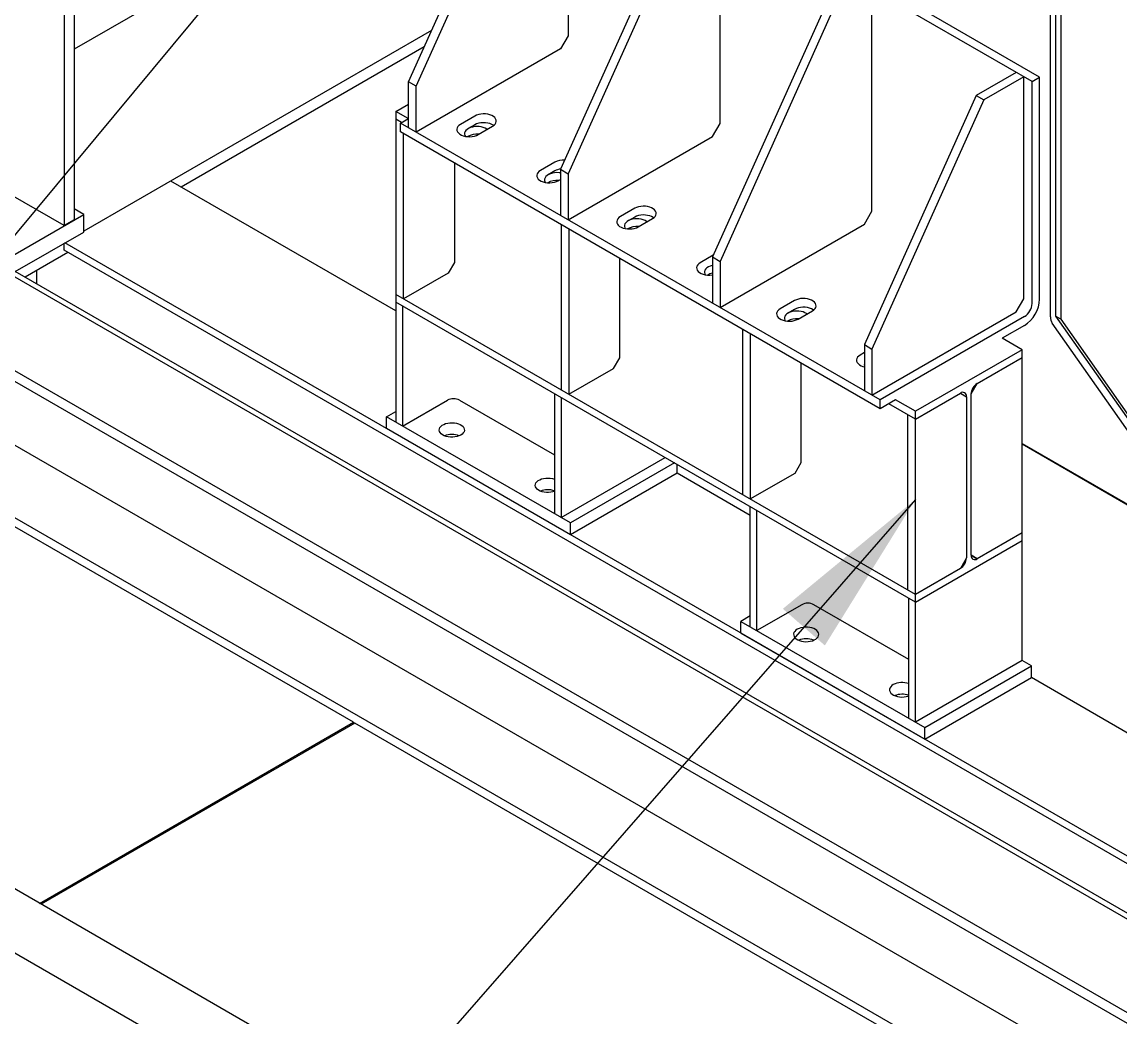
# Model space of a CAD drawing. Header units: millimetres. Extents: x 1293 to 41893, y 1011 to 26911.
# Drawn here: x 4642 to 5289, y 21963 to 22550 of the extents above; entities that cross this region are included whole.
import ezdxf

# ---------------------------------------------------------------- set-up
doc = ezdxf.new("R2010")
doc.units = ezdxf.units.MM
doc.header["$LTSCALE"] = 50
doc.layers.add('CAPA_1', color=7, linetype='Continuous')
doc.layers.add('STRUC', color=4, linetype='Continuous')
doc.dimstyles.new('SLDDIMSTYLE2', dxfattribs={"dimtxt": 0.18, "dimasz": 30.769231, "dimexe": 0, "dimexo": 0.0625, "dimgap": 0, "dimtad": 0, "dimtih": 1, "dimtoh": 1, "dimdec": 0, "dimrnd": 1e-09, "dimzin": 0, "dimdsep": 46, "dimtxsty": 'Standard', "dimblk1": 'DOT', "dimblk2": 'DOT', "dimsah": 1, "dimcen": 0.09, "dimadec": 0, "dimazin": 0, "dimtfac": 30.769231, "dimtdec": 0, "dimtofl": 0, "dimtmove": 0, "dimatfit": 3, "dimldrblk": 'DOT', "dimfxl": 1, "dimfrac": 2, "dimtolj": 1, "dimtzin": 0, "dimarcsym": 0})
doc.dimstyles.new('SLDDIMSTYLE3', dxfattribs={"dimtxt": 0.18, "dimasz": 100, "dimexe": 0, "dimexo": 0.0625, "dimgap": 0, "dimtad": 0, "dimtih": 1, "dimtoh": 1, "dimdec": 0, "dimrnd": 1e-09, "dimzin": 0, "dimdsep": 46, "dimtxsty": 'Standard', "dimsah": 1, "dimcen": 0.09, "dimadec": 0, "dimazin": 0, "dimtfac": 100, "dimtdec": 0, "dimtofl": 0, "dimtmove": 0, "dimatfit": 3, "dimfxl": 1, "dimfrac": 2, "dimtolj": 1, "dimtzin": 0, "dimarcsym": 0})

# ---------------------------------------------------------------- blocks, each defined once
blk = doc.blocks.new('_Dot')
at = {"color": 0, "linetype": 'ByBlock', "lineweight": -2}
blk.add_line((-0.5, 0), (-1, 0), dxfattribs=at)
at = {"color": 0, "linetype": 'ByBlock', "const_width": 0.5}
blk.add_lwpolyline([(-0.25, 0, 1), (0.25, 0, 1)], format="xyb", close=True, dxfattribs=at)

msp = doc.modelspace()

# ---------------------------------------------------------------- linework, layer by layer
at = {"color": 7, "linetype": 'Continuous', "lineweight": 25}
for p, q in [((5248.2225643, 22376.4256773), (5248.2225643, 22981.2641118)), ((5251.215983, 22976.0793585), (5251.215983, 22376.7644154)), ((5254.2094017, 22970.8946052), (5254.2094017, 22375.0363515)), ((4672.4598675, 22937.5977217), (4672.4598675, 22433.6773505)), ((4666.5201705, 22934.1688076), (4666.5201705, 22430.2484364)), ((5237.2977645, 22515.2714553), (4954.4550521, 22678.5530777)), ((5241.7878926, 22517.8635511), (4958.9451801, 22681.1451735)), ((4963.7711839, 22673.1749893), (4963.7711839, 22542.2698881)), ((4869.7141969, 22515.1891297), (4935.7108298, 22662.1602832)), ((4874.2043249, 22512.5970339), (4940.2009579, 22659.5681874)), ((5053.3380428, 22490.564041), (5053.3380428, 22621.4691422)), ((5025.2776887, 22610.4544361), (4959.2810558, 22463.4832826)), ((5029.7678168, 22607.8623403), (4963.7711839, 22460.8911869)), ((5142.9049018, 22438.858194), (5142.9049018, 22569.7632951)), ((5114.8445477, 22558.748589), (5048.8479148, 22411.7774355)), ((5119.3346758, 22556.1564932), (5053.3380428, 22409.1853398)), ((4963.7711839, 22542.2698881), (4959.2810558, 22534.4927582)), ((4959.2810558, 22534.4927582), (4874.2043249, 22485.3790069)), ((5227.9816327, 22520.6495438), (5204.4114066, 22507.0427419)), ((4874.2043249, 22512.5970339), (4869.7141969, 22515.1891297)), ((4869.7141969, 22487.9711026), (4869.7141969, 22515.1891297)), ((5232.4717607, 22518.057448), (5208.9015347, 22504.4506462)), ((5232.4717607, 22387.1523469), (5232.4717607, 22518.057448)), ((5237.2977645, 22515.2714553), (5241.7878926, 22517.8635511)), ((5237.2977645, 22384.3663542), (5237.2977645, 22515.2714553)), ((5241.7878926, 22386.9584499), (5241.7878926, 22517.8635511)), ((4874.2043249, 22485.3790069), (4874.2043249, 22512.5970339)), ((4862.1540469, 22497.6204191), (4869.7141969, 22501.9848008)), ((5204.4114066, 22507.0427419), (5138.4147737, 22360.0715884)), ((5208.9015347, 22504.4506462), (5142.9049018, 22357.4794927)), ((5204.4114066, 22507.0427419), (5208.9015347, 22504.4506462)), ((4869.4655768, 22493.3995627), (4862.1540469, 22497.6204191)), ((4862.1540469, 22497.6204191), (4862.1540469, 22314.290676)), ((4908.7582763, 22494.917375), (4900.2729949, 22490.0189263)), ((4865.5136219, 22491.1181477), (4862.1540469, 22493.057589)), ((4864.8881931, 22490.7570953), (4869.7141969, 22493.543088)), ((5147.7309056, 22327.475473), (4864.8881931, 22490.7570953)), ((4864.8881931, 22485.5720612), (4864.8881931, 22490.7570953)), ((4908.7582763, 22489.7323408), (4904.8456188, 22487.4736117)), ((4910.7499604, 22483.9707029), (4919.2352418, 22488.8691516)), ((5048.8479148, 22482.7869111), (5053.3380428, 22490.564041)), ((5147.7309056, 22322.2904388), (4864.8881931, 22485.5720612)), ((4866.6441749, 22387.0413453), (4866.6441749, 22484.5583544)), ((4963.7711839, 22433.6731598), (5048.8479148, 22482.7869111)), ((6321.8907492, 21365.9189006), (4397.9894335, 22476.5634894)), ((4896.6980988, 22467.2085935), (4896.6980988, 22408.5391336)), ((4955.8987284, 22467.7037713), (4947.413447, 22462.8053226)), ((4955.8987284, 22462.5187371), (4951.9860709, 22460.260008)), ((4959.2810558, 22463.4832826), (4963.7711839, 22460.8911869)), ((4959.2810558, 22463.4832826), (4959.2810558, 22436.2652556)), ((4957.8904125, 22456.7570992), (4959.2810558, 22457.5599005)), ((4963.7711839, 22460.8911869), (4963.7711839, 22433.6731598)), ((4666.5201705, 22430.2484364), (4625.151124, 22454.1302786)), ((4397.3947699, 22439.3173358), (6289.9317767, 21346.7789771)), ((4628.8028204, 22408.3952099), (4678.1270926, 22436.8695062)), ((4678.1270926, 22436.8695062), (4672.4598675, 22440.1411256)), ((4678.1270926, 22426.4994379), (4678.1270926, 22436.8695062)), ((5003.0391805, 22440.4901675), (4994.5538991, 22435.5917189)), ((5138.4147737, 22431.081064), (5142.9049018, 22438.858194)), ((4672.4598675, 22433.6773505), (4666.5201705, 22430.2484364)), ((4959.61976, 22430.8846917), (4959.61976, 22333.3676825)), ((5003.0391805, 22435.3051334), (4999.126523, 22433.0464043)), ((5005.0308646, 22429.5434954), (5013.516146, 22434.4419441)), ((5053.3380428, 22381.9673127), (5138.4147737, 22431.081064)), ((4637.7845361, 22403.2101757), (4678.1270926, 22426.4994379)), ((4964.109888, 22428.2925959), (4964.109888, 22330.7755868)), ((4994.1638119, 22352.273375), (4994.1638119, 22410.942835)), ((5049.2906383, 22412.7633583), (5041.6943512, 22408.3781151)), ((5048.8479148, 22411.7774355), (5053.3380428, 22409.1853398)), ((5048.8479148, 22411.7774355), (5048.8479148, 22384.5594085)), ((4896.6980988, 22408.5391336), (4893.1059963, 22402.3174296)), ((5053.3380428, 22409.1853398), (5053.3380428, 22381.9673127)), ((4893.1059963, 22402.3174296), (4866.6441749, 22387.0413453)), ((5168.5669854, 22212.7450168), (4862.1540469, 22389.6334411)), ((5168.5669854, 22208.1821868), (4862.1540469, 22385.070611)), ((5097.3200846, 22386.0629601), (5088.8348033, 22381.1645114)), ((5227.9816327, 22379.375217), (5232.4717607, 22387.1523469)), ((4837.1087915, 22137.2702356), (4413.671588, 22381.71533)), ((4866.1053596, 22382.7895668), (4866.1053596, 22312.0096317)), ((5097.3200846, 22380.8779259), (5093.4074271, 22378.6191968)), ((5099.3117687, 22375.116288), (5107.7970501, 22380.0147366)), ((5142.9049018, 22330.2614656), (5227.9816327, 22379.375217)), ((5232.8076365, 22376.5892243), (5147.7309056, 22327.475473)), ((5232.8076365, 22371.4041901), (5219.66094, 22363.8147638)), ((5345.2615331, 22236.0410875), (5249.2251695, 22372.6836071)), ((5254.2094017, 22375.0363515), (5251.215983, 22376.7644154)), ((5251.215983, 22376.7644154), (5347.8539098, 22239.2659794)), ((5254.2094017, 22375.0363515), (5350.8473285, 22237.5379156)), ((5066.6111442, 22369.1198802), (5066.6111442, 22271.6028711)), ((5071.1012723, 22366.5277845), (5071.1012723, 22269.0107754)), ((5138.4147737, 22360.0715884), (5142.9049018, 22357.4794927)), ((5138.4147737, 22360.0715884), (5138.4147737, 22332.8535614)), ((5231.4287782, 22357.0213354), (5219.6436652, 22363.8247364)), ((4990.5717094, 22346.0516711), (4994.1638119, 22352.273375)), ((5138.4147737, 22355.3592117), (5135.9752553, 22353.9509077)), ((5142.9049018, 22357.4794927), (5142.9049018, 22330.2614656)), ((5231.4287782, 22357.0213354), (5168.5669854, 22320.7319949)), ((5204.9669569, 22337.1824211), (5231.4287782, 22352.4585054)), ((5231.4287782, 22173.6915923), (5231.4287782, 22357.0213354)), ((4964.109888, 22330.7755868), (4990.5717094, 22346.0516711)), ((5101.1551961, 22290.5085636), (5101.1551961, 22349.1780235)), ((5201.3748544, 22330.9607171), (5204.9669569, 22337.1824211)), ((4866.1053596, 22312.0096317), (4892.5671809, 22327.2857161)), ((4899.7513858, 22327.2857161), (4955.6684473, 22295.0054836)), ((4955.6684473, 22331.0858968), (4955.6684473, 22260.3059617)), ((4959.61976, 22328.8048525), (4959.61976, 22258.0249175)), ((5156.7818724, 22327.5154507), (5147.7309056, 22322.2904388)), ((5147.7309056, 22322.2904388), (5147.7309056, 22327.475473)), ((5168.5669854, 22320.7319949), (5156.7818724, 22327.5353958)), ((5168.5669854, 22316.1691648), (5195.0288068, 22331.4452491)), ((5195.0288068, 22331.4452491), (5198.6209092, 22329.3708984)), ((5198.6209092, 22329.3708984), (5198.6209092, 22234.2428051)), ((5201.3748544, 22235.8326238), (5201.3748544, 22330.9607171)), ((4856.6753835, 22317.453441), (4862.1540469, 22320.616206)), ((5168.5669854, 22316.1691648), (5152.8471923, 22325.2440082)), ((5168.5669854, 22137.4022518), (5168.5669854, 22320.7319949)), ((4965.0984233, 22254.8621525), (4856.6753835, 22317.453441)), ((4856.6753835, 22310.5400622), (4856.6753835, 22317.453441)), ((5164.0768573, 22215.3371126), (5164.0768573, 22318.7612606)), ((4965.0984233, 22247.9487736), (4856.6753835, 22310.5400622)), ((5231.4287782, 22301.7553381), (5345.2615331, 22236.0410875)), ((5344.8604911, 22235.8095709), (5231.4287782, 22301.2923048)), ((4959.61976, 22258.0249175), (5020.9236242, 22293.414885)), ((5026.4022875, 22290.25212), (4965.0984233, 22254.8621525)), ((5027.9602162, 22284.2381141), (5027.9602162, 22289.3527469)), ((5097.5630937, 22284.2868597), (5101.1551961, 22290.5085636)), ((5027.9602162, 22284.2381141), (4965.0984233, 22247.9487736)), ((5071.1012723, 22269.0107754), (5097.5630937, 22284.2868597)), ((5071.1012723, 22193.6680103), (5071.1012723, 22264.4479453)), ((5075.052585, 22191.386966), (5075.052585, 22262.166901)), ((4965.0984233, 22247.9487736), (4965.0984233, 22254.8621525)), ((5231.4287782, 22249.0343574), (5204.9669569, 22233.7582731)), ((5168.5669854, 22208.1821868), (5231.4287782, 22244.4715274)), ((5204.9669569, 22233.7582731), (5201.3748544, 22235.8326238)), ((5201.3748545, 22235.8319497), (5204.9669569, 22233.7582731)), ((5198.6209092, 22234.2428051), (5195.0288068, 22228.0211012)), ((5195.0288068, 22228.0211012), (5168.5669854, 22212.7450168)), ((5164.6156727, 22139.683296), (5164.6156727, 22210.4632311)), ((5101.5144064, 22206.6630503), (5075.052585, 22191.386966)), ((5164.6156727, 22174.3828179), (5108.6986113, 22206.6630503)), ((5071.1012723, 22199.9935403), (5065.622609, 22196.8307753)), ((5065.622609, 22196.8307753), (5174.0456487, 22134.2394867)), ((5065.622609, 22189.9173964), (5065.622609, 22196.8307753)), ((5065.622609, 22189.9173964), (5174.0456487, 22127.3261079)), ((5231.4287782, 22173.6915923), (5168.5669854, 22137.4022518)), ((5174.0456487, 22134.2394867), (5236.9074416, 22170.5288273)), ((5236.9074416, 22170.5288273), (5231.4287782, 22173.6915923)), ((5236.9074416, 22163.6154484), (5236.9074416, 22170.5288273)), ((5335.524534, 21635.9376985), (4414.5131048, 22167.6262793)), ((5174.0456487, 22127.3261079), (5236.9074416, 22163.6154484)), ((4398.2362867, 22139.4332408), (5334.6830172, 21598.8340503)), ((4652.102902, 22030.4686089), (4837.1087915, 22137.2702356)), ((4838.0516006, 22136.7259635), (4653.045711, 22029.9243368)), ((4837.1087915, 22137.2702356), (4837.1087915, 22136.1816914)), ((5335.524534, 21849.5409519), (4838.0516006, 22136.7259635)), ((5174.0456487, 22127.3261079), (5174.0456487, 22134.2394867))]:
    msp.add_line(p, q, dxfattribs=at)
at = {"color": 7, "linetype": 'Continuous', "lineweight": 25, "flags": 128}
for points in [[(4919.2352418, 22488.8691516), (4920.1086154, 22489.4763219), (4920.773857, 22490.1657982), (4921.2083126, 22490.9141013), (4921.3971875, 22491.6957486), (4921.3340497, 22492.4841221), (4921.0210492, 22493.2523745), (4920.4688449, 22493.974344), (4919.6962416, 22494.6254448), (4918.7295491, 22495.1835045), (4917.6016872, 22495.6295189), (4916.3510638, 22495.9482996), (4915.0202674, 22496.128991), (4913.6546166, 22496.1654397), (4912.3006171, 22496.0564045), (4911.0043776, 22495.8055986), (4909.8100401, 22495.4215628), (4908.7582763, 22494.917375)], [(4900.2729949, 22490.0189263), (4899.3996214, 22489.411756), (4898.7343798, 22488.7222796), (4898.2999241, 22487.9739765), (4898.1110492, 22487.1923292), (4898.1741871, 22486.4039558), (4898.4871876, 22485.6357034), (4899.0393918, 22484.9137339), (4899.8119952, 22484.262633), (4900.7786876, 22483.7045734), (4901.9065495, 22483.258559), (4903.1571729, 22482.9397782), (4904.4879694, 22482.7590869), (4905.8536201, 22482.7226382), (4907.2076197, 22482.8316733), (4908.5038591, 22483.0824793), (4909.6981966, 22483.4665151), (4910.7499604, 22483.9707029)], [(4916.0313395, 22487.0195781), (4915.7710697, 22487.2103033), (4914.8319217, 22487.7524619), (4913.7401749, 22488.1891016), (4912.5309189, 22488.5061885), (4911.2430202, 22488.6935311), (4909.9178729, 22488.7451081), (4908.5980683, 22488.6592619), (4907.326026, 22488.4387514), (4906.1426306, 22488.0906642), (4905.0859172, 22487.626188), (4904.1898497, 22487.0602515), (4903.4832282, 22486.4110443), (4902.9887642, 22485.6994326), (4902.7223502, 22484.948288), (4902.692549, 22484.181753), (4902.9003183, 22483.4244647), (4903.1666778, 22482.9385273)], [(4919.8887535, 22489.3007462), (4919.6962416, 22489.4404107), (4918.7295491, 22489.9984703), (4917.6016872, 22490.4444848), (4916.3510638, 22490.7632655), (4915.0202674, 22490.9439568), (4913.6546166, 22490.9804055), (4912.3006171, 22490.8713704), (4911.0043776, 22490.6205645), (4909.8100401, 22490.2365286), (4908.7582763, 22489.7323408)], [(4947.413447, 22462.8053226), (4946.5400735, 22462.1981523), (4945.8748319, 22461.5086759), (4945.4403762, 22460.7603728), (4945.2515013, 22459.9787255), (4945.3146392, 22459.1903521), (4945.6276396, 22458.4220997), (4946.1798439, 22457.7001301), (4946.9524473, 22457.0490293), (4947.9191397, 22456.4909697), (4949.0470016, 22456.0449552), (4950.297625, 22455.7261745), (4951.6284214, 22455.5454832), (4952.9940722, 22455.5090345), (4954.3480718, 22455.6180696), (4955.6443112, 22455.8688755), (4956.8386487, 22456.2529113), (4957.8904125, 22456.7570992)], [(4959.2810558, 22461.3644999), (4958.3834723, 22461.4799274), (4957.058325, 22461.5315044), (4955.7385204, 22461.4456581), (4954.4664781, 22461.2251477), (4953.2830826, 22460.8770604), (4952.2263693, 22460.4125842), (4951.3303018, 22459.8466477), (4950.6236803, 22459.1974406), (4950.1292163, 22458.4858288), (4949.8628023, 22457.7346843), (4949.8330011, 22456.9681493), (4950.0407704, 22456.210861), (4950.3075747, 22455.7242539)], [(5013.516146, 22434.4419441), (5014.3895195, 22435.0491144), (5015.0547611, 22435.7385908), (5015.4892168, 22436.4868939), (5015.6780917, 22437.2685412), (5015.6149538, 22438.0569146), (5015.3019533, 22438.825167), (5014.7497491, 22439.5471366), (5013.9771457, 22440.1982374), (5013.0104533, 22440.756297), (5011.8825914, 22441.2023115), (5010.631968, 22441.5210922), (5009.3011715, 22441.7017835), (5007.9355208, 22441.7382322), (5006.5815212, 22441.6291971), (5005.2852818, 22441.3783912), (5004.0909443, 22440.9943554), (5003.0391805, 22440.4901675)], [(5014.1696576, 22434.8735387), (5013.9771457, 22435.0132032), (5013.0104533, 22435.5712629), (5011.8825914, 22436.0172773), (5010.631968, 22436.336058), (5009.3011715, 22436.5167494), (5007.9355208, 22436.5531981), (5006.5815212, 22436.4441629), (5005.2852818, 22436.193357), (5004.0909443, 22435.8093212), (5003.0391805, 22435.3051334)], [(4994.5538991, 22435.5917189), (4993.6805256, 22434.9845485), (4993.0152839, 22434.2950722), (4992.5808283, 22433.5467691), (4992.3919534, 22432.7651218), (4992.4550912, 22431.9767484), (4992.7680917, 22431.2084959), (4993.320296, 22430.4865264), (4994.0928993, 22429.8354256), (4995.0595918, 22429.2773659), (4996.1874537, 22428.8313515), (4997.4380771, 22428.5125708), (4998.7688735, 22428.3318794), (5000.1345243, 22428.2954307), (5001.4885238, 22428.4044659), (5002.7847633, 22428.6552718), (5003.9791008, 22429.0393076), (5005.0308646, 22429.5434954)], [(5010.3122436, 22432.5923707), (5010.0519738, 22432.7830959), (5009.1128259, 22433.3252544), (5008.0210791, 22433.7618941), (5006.8118231, 22434.078981), (5005.5239244, 22434.2663237), (5004.198777, 22434.3179007), (5002.8789724, 22434.2320544), (5001.6069302, 22434.0115439), (5000.4235347, 22433.6634567), (4999.3668214, 22433.1989805), (4998.4707538, 22432.633044), (4997.7641324, 22431.9838369), (4997.2696684, 22431.2722251), (4997.0032544, 22430.5210806), (4996.9734532, 22429.7545456), (4997.1812225, 22428.9972573), (4997.4480268, 22428.5106502)], [(5041.6943512, 22408.3781151), (5040.8209776, 22407.7709448), (5040.155736, 22407.0814685), (5039.7212803, 22406.3331653), (5039.5324055, 22405.5515181), (5039.5955433, 22404.7631446), (5039.9085438, 22403.9948922), (5040.460748, 22403.2729227), (5041.2333514, 22402.6218219), (5042.2000438, 22402.0637622), (5043.3279057, 22401.6177478), (5044.5785292, 22401.298967), (5045.9093256, 22401.1182757), (5047.2749764, 22401.081827), (5048.6289759, 22401.1908621), (5048.8479148, 22401.2226287)], [(5048.8479148, 22406.8207305), (5048.7473823, 22406.7979402), (5047.5639868, 22406.449853), (5046.5072735, 22405.9853768), (5045.6112059, 22405.4194403), (5044.9045844, 22404.7702331), (5044.4101205, 22404.0586214), (5044.1437065, 22403.3074768), (5044.1139052, 22402.5409419), (5044.3216746, 22401.7836536), (5044.5884789, 22401.2970465)], [(5107.7970501, 22380.0147366), (5108.6704237, 22380.621907), (5109.3356653, 22381.3113833), (5109.770121, 22382.0596864), (5109.9589958, 22382.8413337), (5109.895858, 22383.6297071), (5109.5828575, 22384.3979596), (5109.0306533, 22385.1199291), (5108.2580499, 22385.7710299), (5107.2913575, 22386.3290896), (5106.1634956, 22386.775104), (5104.9128721, 22387.0938847), (5103.5820757, 22387.2745761), (5102.2164249, 22387.3110248), (5100.8624254, 22387.2019896), (5099.5661859, 22386.9511837), (5098.3718484, 22386.5671479), (5097.3200846, 22386.0629601)], [(5088.8348033, 22381.1645114), (5087.9614297, 22380.5573411), (5087.2961881, 22379.8678647), (5086.8617324, 22379.1195616), (5086.6728575, 22378.3379143), (5086.7359954, 22377.5495409), (5087.0489959, 22376.7812885), (5087.6012001, 22376.0593189), (5088.3738035, 22375.4082181), (5089.3404959, 22374.8501585), (5090.4683578, 22374.404144), (5091.7189812, 22374.0853633), (5093.0497777, 22373.904672), (5094.4154285, 22373.8682233), (5095.769428, 22373.9772584), (5097.0656674, 22374.2280643), (5098.2600049, 22374.6121002), (5099.3117687, 22375.116288)], [(5104.5931478, 22378.1651632), (5104.332878, 22378.3558884), (5103.39373, 22378.898047), (5102.3019832, 22379.3346867), (5101.0927272, 22379.6517736), (5099.8048285, 22379.8391162), (5098.4796812, 22379.8906932), (5097.1598766, 22379.8048469), (5095.8878343, 22379.5843365), (5094.7044389, 22379.2362493), (5093.6477256, 22378.7717731), (5092.751658, 22378.2058366), (5092.0450365, 22377.5566294), (5091.5505726, 22376.8450177), (5091.2841586, 22376.0938731), (5091.2543573, 22375.3273381), (5091.4621267, 22374.5700498), (5091.7285123, 22374.0840729)], [(5108.4505618, 22380.4463313), (5108.2580499, 22380.5859958), (5107.2913575, 22381.1440554), (5106.1634956, 22381.5900699), (5104.9128721, 22381.9088506), (5103.5820757, 22382.0895419), (5102.2164249, 22382.1259906), (5100.8624254, 22382.0169555), (5099.5661859, 22381.7661496), (5098.3718484, 22381.3821137), (5097.3200846, 22380.8779259)], [(5135.9752553, 22353.9509077), (5135.1018818, 22353.3437374), (5134.4366402, 22352.654261), (5134.0021845, 22351.9059579), (5133.8133096, 22351.1243106), (5133.8764475, 22350.3359372), (5134.189448, 22349.5676848), (5134.7416522, 22348.8457152), (5135.5142556, 22348.1946144), (5136.480948, 22347.6365547), (5137.6088099, 22347.1905403), (5138.4147737, 22346.9670398)], [(5138.4147737, 22348.8268567), (5138.3948094, 22348.1137344), (5138.4147737, 22347.9759962)], [(4900.4158305, 22306.7210761), (4899.3962787, 22306.2296988), (4898.241127, 22305.8513122), (4896.987503, 22305.598078), (4895.675699, 22305.4781353), (4894.3478776, 22305.4953392), (4893.0467161, 22305.6491367), (4891.8140348, 22305.9345847), (4890.6894532, 22306.3425086), (4889.7091162, 22306.8597974), (4888.9045327, 22307.469825), (4888.3015626, 22308.1529847), (4887.9195859, 22308.887319), (4887.7708796, 22309.649226), (4887.8602233, 22310.4142173), (4888.1847454, 22311.1577054), (4888.7340156, 22311.855794), (4889.4903797, 22312.486046), (4890.4295276, 22313.0282046), (4891.5212744, 22313.4648443), (4892.7305304, 22313.7819312), (4894.0184291, 22313.9692738), (4895.3435764, 22314.0208508), (4896.663381, 22313.9350045), (4897.9354233, 22313.7144941), (4899.1188187, 22313.3664069), (4900.1755321, 22312.9019307), (4901.0715996, 22312.3359942), (4901.7782211, 22311.686787), (4902.2726851, 22310.9751753), (4902.5390991, 22310.2240307), (4902.5689003, 22309.4574957), (4902.361131, 22308.7002074), (4901.9224689, 22307.9765057), (4901.2670132, 22307.3096508), (4900.4158305, 22306.7210761)], [(4955.6684473, 22273.4608064), (4954.8096695, 22273.1949877), (4953.5560455, 22272.9417535), (4952.2442415, 22272.8218108), (4950.9164201, 22272.8390147), (4949.6152586, 22272.9928123), (4948.3825773, 22273.2782602), (4947.2579957, 22273.6861841), (4946.2776587, 22274.2034729), (4945.4730752, 22274.8135005), (4944.8701051, 22275.4966602), (4944.4881284, 22276.2309946), (4944.3394221, 22276.9929015), (4944.4287658, 22277.7578928), (4944.7532879, 22278.5013809), (4945.302558, 22279.1994695), (4946.0589222, 22279.8297215), (4946.9980701, 22280.3718801), (4948.0898169, 22280.8085198), (4949.2990729, 22281.1256067), (4950.5869716, 22281.3129493), (4951.9121189, 22281.3645264), (4953.2319235, 22281.2786801), (4954.5039658, 22281.0581696), (4955.6684473, 22280.7169202)], [(5098.8860905, 22192.1466338), (5098.0349078, 22191.5580591), (5097.379452, 22190.8912042), (5096.94079, 22190.1675024), (5096.7330207, 22189.4102141), (5096.7628219, 22188.6436791), (5097.0292359, 22187.8925346), (5097.5236999, 22187.1809228), (5098.2303213, 22186.5317157), (5099.1263889, 22185.9657792), (5100.1831022, 22185.501303), (5101.3664977, 22185.1532158), (5102.6385399, 22184.9327053), (5103.9583445, 22184.846859), (5105.2834919, 22184.898436), (5106.5713906, 22185.0857787), (5107.7806466, 22185.4028655), (5108.8723934, 22185.8395052), (5109.8115413, 22186.3816638), (5110.5679054, 22187.0119158), (5111.1171755, 22187.7100045), (5111.4416977, 22188.4534926), (5111.5310414, 22189.2184838), (5111.3823351, 22189.9803908), (5111.0003584, 22190.7147252), (5110.3973883, 22191.3978848), (5109.5928048, 22192.0079124), (5108.6124678, 22192.5252012), (5107.4878861, 22192.9331251), (5106.2552049, 22193.2185731), (5104.9540434, 22193.3723706), (5103.626222, 22193.3895745), (5102.314418, 22193.2696318), (5101.0607939, 22193.0163976), (5099.9056422, 22192.6380111), (5098.8860905, 22192.1466338)], [(5155.454633, 22159.4903093), (5154.6034503, 22158.9017346), (5153.9479945, 22158.2348797), (5153.5093325, 22157.5111779), (5153.3015632, 22156.7538896), (5153.3313644, 22155.9873547), (5153.5977784, 22155.2362101), (5154.0922424, 22154.5245984), (5154.7988638, 22153.8753912), (5155.6949314, 22153.3094547), (5156.7516447, 22152.8449785), (5157.9350402, 22152.4968913), (5159.2070824, 22152.2763808), (5160.526887, 22152.1905345), (5161.8520344, 22152.2421116), (5163.1399331, 22152.4294542), (5164.3491891, 22152.7465411), (5164.6156727, 22152.8381407)]]:
    msp.add_lwpolyline(points, dxfattribs=at)
at = {"color": 7, "linetype": 'Continuous', "lineweight": 25}
for centre, radius, start, end in [((4909.9338769, 22473.5181503), 10.6872704, 83.9811641876, 120.2110600064), ((4960.9941528, 22458.0639646), 10.9036334, 86.1170990836, 117.8601062214), ((4960.5973441, 22453.9725229), 9.75268, 97.3247145084, 118.801517158), ((4957.0743235, 22446.3046145), 10.6872035, 83.9810965281, 120.2118435857), ((5004.2147756, 22419.0910108), 10.6872035, 83.9810965406, 120.2118434411), ((5050.6885414, 22393.4724072), 8.9762351, 101.8327493364, 121.6568608032), ((5222.3660897, 22387.8021266), 19.4401188, 302.4873455707, 357.5126542837), ((5227.5491423, 22384.8099706), 9.7587105, 302.60547834, 357.3945215143), ((5098.4956797, 22364.6638033), 10.6872035, 83.9810965389, 120.2118434604), ((5254.7125318, 22376.1591728), 6.4954371, 177.6485238441, 212.3492041411), ((5209.1737522, 22330.605824), 7.8069684, 122.60547834, 177.3945215144), ((4896.1592834, 22320.3529837), 7.8080713, 62.6096722366, 117.3903277634), ((5196.4310514, 22329.7261286), 2.2184827, 350.7859630096, 129.2032852355), ((4895.1773478, 22295.2787604), 11.8424599, 68.3855101217, 111.6144898783), ((4951.7572615, 22262.5386861), 11.9245267, 70.8528714982, 111.5170548253), ((5203.5647122, 22235.4773937), 2.2184827, 170.7859630096, 309.2032852358), ((5190.8220114, 22234.5976982), 7.8069684, 302.60547834, 357.3945215143), ((5105.1065088, 22199.730318), 7.8080713, 62.6096722367, 117.3903277633), ((5104.1245732, 22174.664342), 11.834793, 68.3708024595, 111.6291975405), ((5160.7376909, 22149.13572), 11.6244665, 70.5122603306, 117.0313177948), ((5160.7040446, 22141.9374066), 11.904471, 70.8170993624, 111.5528269572)]:
    msp.add_arc(centre, radius, start, end, dxfattribs=at)
at = {"layer": 'STRUC', "linetype": 'Continuous', "lineweight": 25}
for p, q in [((4850.4054079, 22637.0495308), (4672.4598675, 22534.3237569)), ((4883.2575322, 22545.3494503), (4678.1270926, 22426.9301682)), ((4878.9410224, 22535.736802), (4735.6227644, 22453.0009328)), ((4862.1540469, 22379.9559783), (4729.4553196, 22456.5613229)), ((4592.1924584, 22426.0737943), (5346.4396916, 21990.6561347)), ((4595.1858771, 22427.8018582), (5349.4331103, 21992.3841985)), ((4666.5935268, 22415.7091523), (4666.5935268, 22419.841252)), ((5416.4984348, 21987.3610937), (4666.9665906, 22420.0566172)), ((4668.8090167, 22414.4301772), (4643.5789171, 22399.8651508)), ((5412.5464798, 21985.0796787), (4666.5935268, 22415.7091523)), ((4650.4889341, 22395.8760829), (4650.4889341, 22403.8542187)), ((5335.524534, 21854.970608), (4413.671588, 22387.1449861)), ((5346.4396916, 21935.3491037), (4592.1924584, 22370.7667633)), ((5071.1012723, 22259.3333126), (5027.9602162, 22284.2381141)), ((5470.5840889, 22028.7167914), (5236.9074416, 22163.6154484)), ((4837.485057, 22136.3989048), (4837.1087915, 22136.6161183))]:
    msp.add_line(p, q, dxfattribs=at)
for centre, radius, start, end in [((4895.1790958, 22295.277259), 11.8429744, 68.3978046089, 111.6115607454), ((4951.7588533, 22262.5440069), 11.9186304, 70.8511302926, 111.5271658942), ((5104.1243777, 22174.6562575), 11.8424074, 68.3842078632, 111.6147444754), ((5160.7041524, 22141.9226963), 11.9183689, 70.8408904829, 111.5271244912)]:
    msp.add_arc(centre, radius, start, end, dxfattribs=at)

# ---------------------------------------------------------------- leaders
at = {"layer": 'CAPA_1'}
for points, dimstyle in [([(5014.2400099, 22878.6749325), (3462.4885009, 21009.5800103)], 'SLDDIMSTYLE2'), ([(5168.5669854, 22268.7182927), (3621.6649394, 20498.8558618)], 'SLDDIMSTYLE3')]:
    msp.add_leader(points, dimstyle=dimstyle, dxfattribs=at)

doc.saveas('drawing.dxf')
